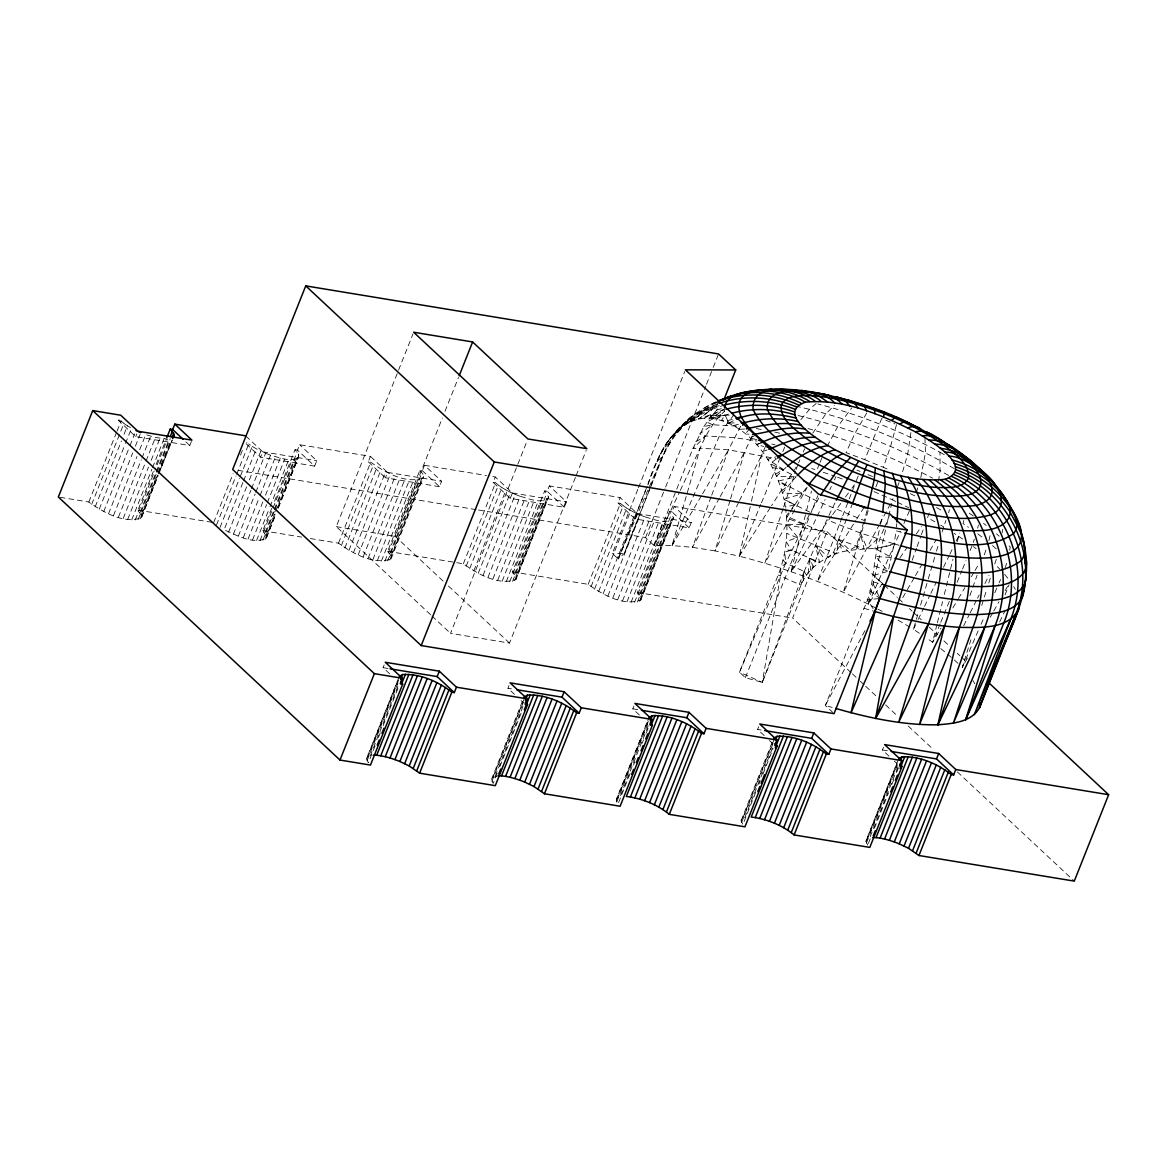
<?xml version="1.0" encoding="UTF-8"?>
<svg xmlns="http://www.w3.org/2000/svg" width="1167" height="1167" viewBox="0 0 1167 1167"><rect width="100%" height="100%" fill="white"/><g stroke="black" fill="none" stroke-linecap="round" stroke-linejoin="round"><path stroke-width="0.75" stroke-dasharray="5 3.75" d="M899.042 545.222L894.141 543.91C873.033 552.312 848.657 545.529 828.278 557.213C816.404 563.136 806.018 572.734 800.985 585.192L762.299 682.389L745.392 677.677L739.513 672.192L778.199 574.995C786.368 554.062 788.702 531.029 785.61 508.827M910.902 432.665L907.693 454.138L901.989 473.86M884.002 529.03C871.224 553.727 876.475 583.15 864.003 608.299L825.332 705.495L832.8 712.468M1002.176 532.969L1002.482 529.351M896.431 527.251L896.781 523.691M803.232 580.393L804.18 571.422L826.834 519.811L860.502 533.042L894.141 543.91L888.218 571.261L873.295 575.462L884.323 585.032L872.099 581.531L879.918 598.54L867.169 599.619L874.068 610.093M846.513 519.082L838.621 539.46L836.491 553.785L786.835 533.421M938.472 481.285L940.062 470.534L939.975 452.212C901.435 431.279 860.342 414.941 817.863 403.972M788.484 512.911L786.441 515.624L787.419 516.543L838.621 539.46L833.471 552.618L828.278 557.213L815.354 545.164L819.584 562.45L791.518 550.168L784.72 552.137L785.756 563.18L739.513 672.192L762.299 682.389L780.446 576.046L780.84 567.629L785.756 563.18L809.65 513.991M880.589 524.246L882.208 515.595M1009.645 550.299L1010.286 547.06L1007.836 544.581M637.824 489.411L612.354 553.421L618.233 558.905L656.919 461.709C665.321 439.623 684.27 416.75 710.09 418.078C711.068 412.272 711.622 405.664 717.136 402.192M716.436 401.725C708.573 404.964 699.048 409.573 698.274 419.186L711.607 409.369L723.277 405.474M896.504 424.628L890.552 446.465L883.331 467.311L888.277 469.528M876.169 608.182C832.771 585.659 786.704 568.314 739.324 556.207L751.037 503.079M751.431 501.314L761.584 455.276L766.311 444.51M901.245 532.181L896.081 530.795L894.141 543.91L874.842 548.971L879.918 527.572M988.93 540.569L990.36 534.209M782.999 560.014L785.756 563.18L804.18 571.422L800.985 585.192L778.199 574.995M882.617 583.179L868.336 604.054L886.395 526.361M886.803 524.596L891.719 503.415M977.669 528.184L978.427 525.033M936.941 624.549L932.623 642.2L926.715 638.232M937.378 622.784L942.557 601.588M944.293 594.514L952.943 559.197M957.261 541.532L959.668 533.056M831.619 516.004L791.051 571.626L806.178 512.109M806.616 510.358L811.503 491.117M963.825 520.438L963.023 523.545L968.435 527.294M920.792 477.507L925.446 452.811L924.964 437.902M60.144 497.288L88.823 502.014C103.207 512.24 123.775 524.173 141.397 517.74L157.939 475.742M242.896 482.569L224.093 529.803C236.682 535.245 252.743 544.683 266.236 538.323L275.383 514.895M278.329 507.951L298.475 457.333L298.446 454.021L295.047 449.703L273.559 503.706M310.334 538.541L338.503 543.18C352.872 553.406 373.455 565.339 391.076 558.905L391.047 555.609L387.648 551.291L419.887 470.286L422.337 470.695L439.478 486.697L441.622 481.3L424.482 465.297L422.337 470.695M419.887 470.286L423.285 474.604L423.315 477.916C405.693 484.349 385.11 472.416 370.727 462.19L368.276 461.782L370.42 456.385L299.642 444.715L297.497 450.112L314.638 466.114L316.782 460.717L299.642 444.715M375.059 745.946L368.349 762.824L366.613 758.944L367.022 757.441L399.26 676.452M387.648 551.291L463.343 563.763C477.711 573.989 498.294 585.922 515.916 579.488L548.563 496.996L544.712 490.869L512.488 571.874L516.339 578.001M515.916 579.488L548.563 496.996M497.215 773.283L493.189 783.407L491.453 779.527L491.861 778.024L498.046 775.792M512.488 571.874L588.168 584.346C602.551 594.572 623.134 606.504 640.756 600.071L673.403 517.579L669.552 511.452L637.328 592.457L641.164 598.583M640.756 600.071L673.403 517.579M630.107 773.604L618.029 803.99L616.73 801.919L616.701 798.607L648.94 717.617M755.618 792.51L742.868 824.573L741.118 820.693L741.541 819.19L744.896 817.294L773.094 746.428M948.596 512.692L949.457 509.614M867.708 845.156L865.958 841.276L866.381 839.773L898.605 758.783M867.11 510.446L864.28 520.526L816.973 501.081L778.535 481.037L796.054 476.749L782.386 493.043L802.006 493.801L809.402 483.794M478.587 510.023L645.526 537.549L654.235 545.689L672.032 545.572L700.142 448.216C705.947 434.562 713.62 421.345 724.59 411.192M919.348 633.258L913.44 629.276L918.56 611.916M920.603 604.973L927.765 580.67M928.276 578.934L935.963 552.895M936.474 551.16L938.005 545.952M942.105 532.064L945.897 520.54M730.046 500.614L715.021 550.897L692.425 547.323L672.032 545.572L719.295 436.268L726.005 425.08L733.678 415.131L711.943 415.262L723.248 409.588M730.557 498.878L744.546 452.067L752.379 435.583M863.813 522.087L856.315 546.112L849.78 550.197L838.621 539.46L842.268 551.903M868.204 510.679L843.333 592.282L878.97 525.369M967.501 657.984L962.25 667.364L970.9 639.808M981.724 605.367L986.596 589.875M988.77 582.989L990.389 577.825M916.255 492.591L917.933 487.427M1005.05 568.066L1007.179 561.633M783.101 508.637L764.852 563.165L807.156 487.456M783.67 506.945L795.646 471.147M796.23 469.455L797.936 464.335L771.562 505.676M996.326 559.241L994.722 564.055L999.711 569.102M985.867 550.138L984.233 554.923L981.549 552.866M647.933 484.713C658.115 449.178 681.47 416.05 716.64 401.973M973.234 542.436L974.343 539.256M897.321 487.368L899.115 482.263M969.908 595.637L977.071 575.273M912.156 560.218L916.474 548.286M917.087 546.579L920.778 536.353M921.39 534.661L923.228 529.541M929.268 512.882L927.546 517.608L934.855 521.809M711.097 496.894L692.425 547.323L719.353 498.105M711.71 495.202L728.5 449.82L740.578 426.334L712.76 424.773L703.905 426.524L692.921 448.493L654.235 545.689L679.486 492.08M762.299 682.389L804.18 571.422L808.191 573.114L809.679 558.293L818.607 563.092M852.639 503.152L847.111 517.565M895.804 501.46L892.551 499.884L893.747 496.748M842.107 517.462L817.396 581.385L855.79 520.511M842.749 515.77L848.599 500.628M849.255 498.951L855.105 483.809L851.895 488.2M875.863 486.916L877.686 482.248M650.486 486.712L624.257 553.45L618.233 558.905L647.262 486.391M651.142 485.049C661.324 460.732 668.954 429.325 695.021 417.115C702.476 412.184 710.543 407.983 719.222 405.693M1005.093 594.82L1009.061 584.711M191.417 441.491L189.798 445.531L135.737 436.618L118.596 420.616L119.676 417.917M88.823 502.014L116.35 432.826M117.021 431.148L121.062 421.024L118.596 420.616M91.682 504.392L123.906 423.402L121.062 421.024M95.183 506.828L121.383 441.009M124.067 434.255L127.422 425.824L123.906 423.402M99.253 509.235L124.767 445.108M125.438 443.416L131.492 428.231L127.422 425.824M103.746 511.54L129.274 447.413M129.945 445.721L134.643 433.92M135.737 436.618L136.816 433.92M108.546 513.684L132.717 452.927M135.401 446.188L140.098 434.372M113.476 515.595L136.977 456.53M139.661 449.776L145.715 434.591L155.43 437.508L167.45 438.996L155.371 469.367M118.407 517.214L141.251 459.842M141.922 458.15L150.645 436.225M123.191 518.498L145.35 462.818M146.021 461.125L155.43 437.508M127.684 519.403L148.501 467.092M151.185 460.352L159.908 438.413M131.725 519.913L151.87 469.28M152.541 467.602L163.964 438.909M141.82 516.252L137.969 510.125L153.417 471.308M156.101 464.554L166.181 439.244M135.226 519.986L154.7 471.06M140.084 512.371L168.952 439.813M138.056 519.651L156.188 474.079M156.859 472.402L170.28 438.646M141.367 514.443L157.487 473.933M158.158 472.256L170.922 440.192M140.128 518.892L157.589 475.013M158.26 473.335L171.024 441.272M160.623 469.003L172.03 440.309M141.397 517.74L158.187 475.553M158.858 473.875L172.293 440.119M213.663 522.597L233.137 473.656M240.519 455.101L242.532 450.039M216.508 524.975L235.982 476.034M236.653 474.356L248.746 443.985L246.85 442.395M220.023 527.411L239.498 478.47M240.169 476.778L252.262 446.407L248.746 443.985M243.567 480.877L256.332 448.814L252.262 446.407M228.586 532.123L246.718 486.566M249.402 479.812L260.825 451.118L256.332 448.814M314.638 466.114L260.577 457.201L262.721 451.804L245.581 435.802M233.385 534.267L250.832 490.388M251.503 488.71L265.609 453.263L260.825 451.118M238.316 536.178L255.106 493.991M255.777 492.299L270.554 455.174C279.205 457.376 290.189 462.73 298.475 457.333M243.247 537.797L259.366 497.302M260.037 495.61L275.485 456.808M248.031 539.081L262.808 501.956M265.493 495.216L280.27 458.091M252.51 539.985L266.616 504.552M267.287 502.86L284.748 458.996M256.565 540.496L269.329 508.433M270 506.741L288.803 459.492M266.66 536.835L262.808 530.708L272.888 505.384M260.066 540.569L292.29 459.579M264.909 532.954L273.647 511.015M274.318 509.337L297.147 451.965M262.896 540.233L274.303 511.54M274.974 509.848L295.12 459.229M266.207 535.026L274.945 513.086M275.616 511.394L298.446 454.021M264.967 539.475L275.047 514.166M277.731 507.412L297.206 458.471M278.067 508.141L298.883 455.83M266.236 538.323L275.645 514.705M430.608 614.732L336.286 526.623L412.972 333.922M338.503 543.18L370.727 462.19M341.348 545.558L373.586 464.568M344.863 547.994L377.101 466.99M348.933 550.386L381.157 469.397M353.426 552.706L385.664 471.701M439.478 486.697L385.416 477.784L387.561 472.387L370.42 456.385M358.211 554.85L390.449 473.846M363.156 556.761L395.38 475.757M368.086 558.38L400.325 477.391M372.871 559.664L405.109 478.674M377.349 560.568L409.588 479.579M381.405 561.079L413.643 480.075M384.891 561.152L417.13 480.162M443.081 581.02L395.263 536.353L442.351 418.034M445.035 411.265L458.485 377.466M389.749 553.537L421.987 472.547M387.721 560.816L419.96 479.812M391.047 555.609L423.285 474.604M389.807 560.058L422.046 479.053M391.076 558.905L423.723 476.413M389.69 673.826L383.097 667.67L384.176 664.957M366.613 758.944L398.837 677.954M367.022 757.441L368.291 756.304L399.858 676.991M367.051 760.753L397.947 683.133M397.903 686.356L370.377 755.545L368.291 756.304M378.429 737.5L380.442 732.438M383.126 725.699L398.574 686.882M564.317 507.28L547.177 491.278L549.321 485.88L566.462 501.883L564.317 507.28L510.256 498.367L493.116 482.365L495.26 476.967L488.185 475.8M463.343 563.763L495.567 482.773L493.116 482.365M466.187 566.141L498.426 485.151L495.567 482.773M469.703 568.577L501.941 487.573L498.426 485.151M473.773 570.969L505.997 489.98L501.941 487.573M575.433 477.42L509.512 643.075L450.535 633.345L526.55 442.337M478.266 573.289L510.504 492.284L505.997 489.98M510.256 498.367L512.401 492.97L495.26 476.967M483.05 575.433L515.289 494.429L510.504 492.284M487.996 577.344L520.219 496.34C528.884 498.542 539.869 503.896 548.154 498.499M492.926 578.963L525.165 497.973M497.711 580.247L529.935 499.257M502.189 581.151L534.428 500.162M506.245 581.662L538.468 500.658M509.731 581.735L541.969 500.745M514.589 574.12L546.827 493.13M512.561 581.399L544.799 500.395M515.887 576.192L548.125 495.187M514.647 580.641L546.885 499.636M576.104 475.728L586.199 450.374M514.53 694.409L507.937 688.253L509.002 685.54M491.453 779.527L524.1 697.035M493.13 776.886L524.698 697.574M491.89 781.336L524.129 700.346M495.216 776.128L523.414 705.262M499.899 766.529L522.057 710.834M689.157 527.863L672.017 511.861L674.161 506.463L691.302 522.466L689.157 527.863L635.081 518.95L617.956 502.948L620.1 497.55L549.321 485.88M588.168 584.346L620.406 503.356L617.956 502.948M591.027 586.724L623.266 505.734L620.406 503.356M594.543 589.16L626.767 508.156L623.266 505.734M638.495 487.733L684.752 371.514M598.613 591.552L630.836 510.562L626.767 508.156M603.106 593.872L635.329 512.867L630.836 510.562M635.081 518.95L637.24 513.553L620.1 497.55M716.582 402.396C694.569 414.125 672.644 432.301 662.929 456.253L624.257 553.45L612.354 553.421M607.89 596.016L640.129 515.012L635.329 512.867M612.835 597.927L645.059 516.923C653.71 519.125 664.709 524.479 672.98 519.082M617.766 599.546L649.99 518.556M645.526 537.549L664.957 488.696M665.628 487.018L705.845 385.956M706.516 384.279L712.556 369.108M713.227 367.43L718.58 353.951M622.551 600.83L654.775 519.84M627.029 601.734L659.267 520.745M631.084 602.245L663.308 521.241M634.571 602.318L666.809 521.328M639.428 594.703L671.667 513.713M637.401 601.982L669.639 520.978M640.727 596.775L672.965 515.77M639.487 601.224L671.711 520.219M639.356 714.992L632.777 708.836L633.841 706.123M616.278 800.11L648.516 719.12M616.701 798.607L617.97 797.469L650.209 716.465M616.73 801.919L648.969 720.929M648.254 725.845L620.056 796.711L617.97 797.469M633.477 765.173L634.819 761.803M642.2 743.233L643.542 739.863M646.226 733.109L648.91 726.355M745.392 677.677L817.79 495.771M851.079 672.659L792.626 618.058L827.009 531.656L674.161 506.463M856.345 480.702L858.824 474.488M764.195 735.575L757.602 729.419L758.681 726.705M741.118 820.693L773.779 738.2M742.81 818.052L774.377 738.74M741.57 822.502L773.809 741.512M758.988 784.064L760.33 780.694M763.014 773.94L773.079 748.631M884.659 527.353L889.298 515.697M889.035 756.158L882.442 750.002L883.521 747.288M865.958 841.276L898.196 760.286M866.381 839.773L867.65 838.635L897.19 764.385M866.41 843.085L897.292 765.464M897.934 767.011L869.721 837.877L867.65 838.635M868.379 843.464L871.063 836.71M874.419 828.278L888.525 792.845M891.88 784.399L893.893 779.337M896.577 772.583L898.59 767.521M866.775 412.928L855.353 432.621L845.987 452.636L864.762 459.681L881.712 418.545L894.856 423.942M940.121 623.893L932.623 642.2L940.908 628.182M940.792 622.23L949.661 600.582M957.144 582.26L961.914 570.605M962.6 568.942L966.013 560.612M970.098 550.62L972.14 545.616M738.696 502.277L715.021 550.897L739.324 556.207L760.767 504.45M761.467 502.787L779.439 459.375M819.409 463.926L816.842 470.111L811.692 468.536M820.065 462.38L821.991 457.741M798.593 462.803L799.891 459.71M618.233 558.905L662.287 456.676L675.62 433.074L679.894 430.083L684.504 422.935L689.113 421.593L700.973 410.901L714.423 407.152L719.631 401.463L706.473 410.521C691.287 411.557 681.616 426.699 671.623 436.604M782.765 451.673L784.764 447.063L781.54 446.319M962.25 667.364L978.15 630.895M981.053 624.272L983.941 617.635M994.78 592.778L998.398 584.492M999.127 582.829L1000.571 579.518M868.336 604.054L900.282 531.627M903.914 523.399L910.45 508.579M680.259 490.446L700.142 448.216L728.5 449.82L776.201 458.631M791.051 571.626L825.127 499.549M829.781 489.732L831.327 486.449M834.42 479.9L835.966 476.617M828.949 515.376L835.543 501.766M656.919 461.709C662.827 451.235 666.897 437.435 678.406 431.702M999.638 621.953L1005.152 610.531M803.173 452.008L804.749 448.741M913.44 629.276L917.393 621.121M918.196 619.487L923.724 608.051M924.527 606.417L930.055 594.995M930.858 593.361L936.401 581.939M943.519 567.25L949.063 555.813M949.85 554.194L952.228 549.292M956.181 541.123L958.559 536.236L954.081 533.421M739.484 500.658L761.584 455.276M827.228 446.246L837.658 426.597L851.822 407.837M963.694 625.76L969.412 614.396M970.229 612.763L976.75 599.78M977.567 598.146L979.201 594.907M984.919 583.529L989.003 575.419M864.937 630.676L825.332 705.495L832.188 707.435M879.816 523.779L890.844 503.065M720.229 496.529L744.546 452.067M812.743 433.22L825.93 413.672L834.332 405.503M717.355 403.928L701.63 410.813L690.135 418.267L687.363 423.519L699.018 415.481L711.607 409.369L698.916 418.997L724.211 409.646L725.043 414.941L728.792 423.081L735.866 422.848M990.243 617.314L992.869 612.617M993.744 611.056L998.996 601.661M1005.123 590.721L1010.374 581.341M660.289 454.094L663.294 448.784L670.179 442.41M902.762 597.606L906.394 591.319M907.299 589.743L914.563 577.169M915.482 575.594L921.842 564.595M930.011 550.445L936.372 539.431M672.032 545.572L701.659 495.348M702.578 493.772L728.5 449.82M952.899 607.919L957.509 600.13M958.428 598.569L964.876 587.657M971.338 576.746L974.095 572.078M975.014 570.517L978.705 564.274M818.796 498.09L810.467 512.473L784.005 499.432C775.792 462.876 749.841 423.388 710.09 418.078M789.213 513.597L786.573 518.06L803.975 524.596L786.923 524.275L797.63 537.228L786.208 541.765L791.518 550.168L785.085 550.065M790.117 512.123L802.006 493.801L783.947 499.199L794.625 504.771L789.505 511.554M667.509 441.899L679.807 427.18L677.881 430.287L690.135 418.267L685.554 424.467L699.018 415.481L693.417 420.631M856.753 518.979L864.426 506.814M739.324 556.207L770.585 507.207M690.426 420.47L691.024 419.551M703.905 426.524L711.534 415.744L719.733 406.933M899.976 557.855L907.124 547.411M916.314 534.005L921.419 526.55M800.927 419.609L809.577 409.281L816.141 403.519M832.684 514.545L841.232 502.831M845.491 496.982L850.831 489.659M715.823 406.67L717.734 404.074M676.043 431.892L679.807 427.18M749.695 428.625L745.465 433.818L748.981 434.212M707.815 409.836L708.982 408.494M680.697 427.837L690.135 418.267M786.135 467.311L776.551 476.224L794.275 476.705M877.424 538.804L867.241 548.65L860.502 533.042L864.018 548.796L838.621 539.46M657.386 461.111L662.929 456.253M690.587 421.798L699.018 415.481M781.788 490.665L787.71 486.245L779.016 482.219M776.201 459.127L770.176 463.605L794.479 475.844M704.474 418.165L710.805 414.431L711.272 418.224L724.211 409.646M775.661 474.079L783.48 469.528L767.667 459.302L775.661 456.939M695.795 441.724L705.845 435.962L734.072 437.552L756.814 441.068M728.792 423.081L734.947 419.93M755.997 434.999L750.118 437.946L756.829 439.755M760.84 442.877L756.77 444.86L763.656 446.377M756.435 444.452L759.279 443.3M715.473 418.705L728.5 414.066M762.314 451.585L767.288 449.922M711.272 418.224L725.043 414.941L721.585 420.208L727.42 420.733L734.262 418.763M716.538 410.011L721.469 408.64M733.649 425.547L739.98 423.825M794.625 504.771L785.406 507.12L784.005 499.432M711.534 415.744L720.754 414.839L706.794 422.118L712.76 424.773L699.66 433.891L705.845 435.962L692.921 448.493L700.142 448.216M739.586 429.325L744.648 428.975M424.482 465.297L486.42 475.509M295.047 449.703L297.497 450.112M544.712 490.869L547.177 491.278M669.552 511.452L672.017 511.861M262.721 451.804L316.782 460.717M387.561 472.387L441.622 481.3M512.401 492.97L566.462 501.883M637.24 513.553L691.302 522.466M238.053 470.359L476.792 509.731M336.286 526.623L395.263 536.353M137.969 510.125L211.898 522.305M262.808 530.708L301.538 537.083M637.328 592.457L792.626 618.058M383.097 667.67L388.334 668.531M507.937 688.253L511.423 688.822M632.777 708.836L637.999 709.696M757.602 729.419L761.103 729.988M882.442 750.002L887.679 750.862M772.481 467.573L783.48 469.528M756.304 428.552L762.985 429.806M795.544 406.058C851.458 418.53 905.402 439.988 954.796 468.974M798.097 415.525C850.86 428.377 901.872 448.668 948.99 475.669M774.771 432.096L780.037 433.307M771.839 444.087L775.078 444.831M807.943 428.552C851.108 440.44 892.988 457.114 932.521 478.134M864.003 608.299L875.046 611.581M823.216 472.285L834.376 476.078M856.884 470.184L860.064 471.38M837.57 477.215L843.945 479.622M640.129 515.012L645.059 516.923M515.289 494.429L520.219 496.34M265.609 453.263L270.554 455.174M874.739 565.98L888.218 571.261L875.673 556.499L891.5 557.476L876.038 549.015M864.762 459.681L883.331 467.311M867.912 474.604L872.624 476.544M874.025 491.584L892.551 499.884M910.289 493.67L915.147 496.033M897.423 502.248L908.816 507.791M877.744 609.014L882.442 611.508M939.975 452.212L944.468 454.794M936.518 507.528L942.352 510.883M940.704 525.179L943.636 526.857M898.021 620.129L910.362 627.452M969.208 513.159L973.643 516.222M958.559 536.236L962.629 539.052M983.518 523.356L986.159 525.383M977.873 533.932L983.227 538.045M973.482 546.652L976.166 548.723M869.867 590.692L879.918 598.54M940.806 648.604L952.972 658.699M996.574 533.917L999.142 536.164M992.49 545.558L996.399 548.971M827.009 531.656L882.806 583.777M884.134 585.017L897.423 597.431M898.75 598.671L902.733 602.391M909.385 608.591L912.04 611.07M913.367 612.31L921.332 619.765M929.311 627.204L937.276 634.644M943.913 640.858L949.238 645.818M957.203 653.257L959.857 655.737M961.185 656.992L965.182 660.712M954.3 659.938L959.595 664.884M852.421 673.899L859.058 680.098M860.385 681.338L864.368 685.058M865.695 686.298L876.329 696.232M885.622 704.912L897.583 716.086M908.203 726.005L933.454 749.579M957.363 771.927L1074.267 881.114M894.316 761.074L896.942 763.539M769.476 740.491L773.429 744.181M368.276 461.782L385.416 477.784M448.405 585.994L509.512 643.075M431.936 615.972L450.535 633.345M246.077 443.664L260.577 457.201M521.109 700.565L523.75 703.015M185.845 441.841L189.798 445.531M833.471 552.618L835.091 554.237M1004.612 574.295L1009.222 579.926M856.315 546.112L858.547 549.03M815.354 545.164L824.325 559.343M1013.715 586.651L1015.392 589.306M804.18 571.422L806.528 575.156M972.972 680.609L974.751 683.687M813.443 567.352L809.679 558.293L810.554 570.255M684.504 422.935L685 425.051M700.973 410.901L701.338 413.162M727.42 420.733L727.639 422.498"/><path stroke-width="1.5" d="M1025.239 563.734C1026.741 529.016 1008.069 496.325 983.985 472.577C973.993 463.314 963.636 454.415 952.155 447.034C940.427 441.184 929.559 428.435 915.307 431.79C881.479 414.868 843.814 398.37 805.186 402.221C773.444 414.475 823.494 442.964 835.032 449.733C868.861 466.669 906.526 483.153 945.153 479.301C976.91 467.048 926.861 438.573 915.307 431.79M875.396 467.807L874.156 479.987L867.592 508.768M896.956 521.912C898.123 505.676 898.94 488.433 892.172 473.218M882.763 512.255L885.359 483.809L883.827 470.68M724.459 408.071C725.932 395.613 740.957 392.491 751.271 391.266C771.343 387.765 791.955 388.917 812.013 391.922C854.536 399.975 897.365 413.468 933.717 436.983M835.616 708.398C868.832 717.982 903.156 725.305 937.903 724.809C952.666 723.54 971.28 722.271 979.449 707.844L1018.543 609.553L1019.491 603.499M1023.021 540.977C1034.327 579.459 1016.005 618.598 1000.352 652.864M980.236 702.84L979.449 707.844L1015.611 614.819C1037.623 561.283 1006.888 496.092 954.139 474.648M915.716 478.63C950.507 517.812 945.255 577.782 928.451 623.849L875.644 718.449L893.543 616.541C908.757 572.428 922.849 519.315 900.326 475.407M940.573 480.031C988.507 509.775 1005.152 575.812 984.846 627.029L937.903 724.809L959.332 627.394C978.063 578.715 972.155 514.457 929.326 480.191M922.776 479.622C962.031 516.31 962.279 578.774 944.482 626.11L919.523 724.532L959.332 627.394C979.201 627.306 1007.457 630.034 1018.543 609.553M166.852 437.552L170.207 429.12L173.606 433.438L174.058 435.247L172.366 437.888M944.482 626.11L928.451 623.849L898.634 722.388L944.482 626.11L959.332 627.394M951.98 476.603C1004.028 500.089 1032.445 565.791 1010.695 619.239L965.605 719.82L995.232 625.381C1016.136 573.143 994.853 506.93 945.153 479.301M1020.542 600.246L1023.663 590.502M928.451 623.849L893.543 616.541L851.035 712.774L875.046 611.581L884.323 585.032C919.304 594.557 955.54 602.945 992.038 600.174C1007.048 599.561 1030.228 591.173 1025.239 572.107M984.846 627.029L953.366 723.219L995.232 625.381M883.375 416.896L884.746 412.374L846.979 399.945L834.872 396.707L831.881 396.94M866.964 464.641L852.639 503.152L865.929 508.141M937.903 724.809L972.84 627.7C992.417 577.694 980.966 512.284 935.278 480.337M875.644 718.449L911.398 620.654C927.313 575.681 937.466 518.877 908.203 477.215M1010.695 619.239L974.357 714.656L1015.611 614.819M965.605 719.82L1003.883 622.784C1025.253 569.773 1000.031 503.706 948.975 478.164M183.204 439.375L172.658 429.529L174.817 424.132L191.942 440.134L137.881 431.221L120.741 415.219L92.733 410.594L58.35 496.996L339.991 760.053L370.464 765.071L402.688 684.081L400.587 681.82M170.294 436.443L172.308 431.382M172.264 436.808L173.606 433.438M172.716 438.617L174.058 435.247M735.721 369.968L718.58 353.951L305.739 285.886L232.671 469.484L421.185 645.555L834.04 713.635L907.095 530.037L889.969 514.034L818.446 494.079L685.423 369.822L735.721 369.968L723.788 399.96M459.171 375.774L472.62 341.96L413.643 332.23L527.892 438.952L586.87 448.682L472.62 341.96M339.991 760.053L374.374 673.651L92.733 410.594M400.602 679.617L402.615 674.555C420.324 673.592 438.048 681.47 451.833 692.177L454.299 692.585L456.443 687.188L439.303 671.171L385.241 662.258L402.382 678.275L400.237 683.672L402.688 684.081M377.233 745.086L379.246 740.024M381.93 733.27L383.958 728.208M401.404 684.329L405.445 674.205M373.207 755.209L376.693 755.282L408.931 674.293M421.185 645.555L494.254 461.972L305.739 285.886M376.693 755.282L380.748 755.778L412.987 674.789M380.748 755.778L385.241 756.697L417.465 675.693M385.241 756.697L390.011 757.981L422.25 676.977M390.011 757.981L394.957 759.6L427.18 678.596M525.427 702.403L527.528 704.664L495.289 785.654L419.609 773.181L409.179 765.96L399.887 761.511L432.126 680.507M454.299 692.585L437.158 676.583L439.303 671.171M404.672 763.656L436.91 682.651M409.179 765.96L441.403 684.971M413.235 768.367L445.473 687.378M416.75 770.803L448.989 689.799M419.609 773.181L451.833 692.177M525.427 700.2L527.44 695.138C545.164 694.175 562.888 702.053 576.673 712.76L579.138 713.168L581.283 707.771L564.142 691.754L510.081 682.841L527.221 698.858L525.077 704.255L527.528 704.664M498.717 774.1L500.731 769.038M524.231 709.974L530.27 694.788M498.046 775.792L501.533 775.865L533.771 694.876M501.533 775.865L505.588 776.361L537.827 695.372M505.588 776.361L510.067 777.28L542.305 696.276M510.067 777.28L514.851 778.564L547.09 697.56M514.851 778.564L519.782 780.183L552.02 699.179M650.252 722.986L652.368 725.247L620.129 806.237L544.449 793.764L534.005 786.543L524.727 782.094L556.965 701.09M579.138 713.168L561.998 697.166L564.142 691.754M529.512 784.239L561.75 703.234M534.005 786.543L566.243 705.554M538.075 788.95L570.313 707.961M541.59 791.386L573.828 710.382M544.449 793.764L576.673 712.76M650.267 720.783L652.28 715.721C670.004 714.758 687.728 722.636 701.513 733.343L703.978 733.751L706.123 728.354L688.982 712.337L634.921 703.424L652.061 719.441L649.902 724.838L652.368 725.247M631.61 774.436L633.623 769.374M636.307 762.62L638.334 757.558M641.019 750.804L643.032 745.742M645.716 739.003L647.729 733.941M651.084 725.495L655.11 715.371M658.611 715.459L626.373 796.448C641.85 798.432 657.167 804.399 669.289 814.347L744.969 826.819L777.207 745.83L775.092 743.569M630.428 796.944L662.652 715.955M634.906 797.863L667.145 716.859M639.691 799.147L671.929 718.143M644.622 800.766L676.86 719.762M649.567 802.677L681.791 721.673M703.978 733.751L686.838 717.749L688.982 712.337M654.351 804.822L686.59 723.817M658.844 807.126L691.083 726.137M662.914 809.533L695.153 728.544M666.43 811.969L698.668 730.965M669.289 814.347L701.513 733.343M775.778 739.674L777.12 736.304C794.844 735.341 812.553 743.219 826.353 753.926L828.803 754.334L830.962 748.937L813.822 732.92L759.761 724.007L776.901 740.024L774.742 745.421L777.207 745.83M757.791 791.634L759.805 786.573M761.147 783.203L764.502 774.771M775.253 747.77L779.95 735.954M783.451 736.041L751.212 817.031C766.69 819.015 782.007 824.981 794.114 834.93L869.809 847.402L902.047 766.413L899.932 764.152M755.268 817.527L787.492 736.537M759.746 818.446L791.985 737.442M764.531 819.73L796.769 738.726M769.461 821.349L801.7 740.345M774.407 823.26L806.63 742.256M828.803 754.334L811.678 738.332L813.822 732.92M779.191 825.405L811.43 744.4M783.684 827.709L815.923 746.72M787.754 830.116L819.993 749.126M791.27 832.552L823.494 751.548M794.114 834.93L826.353 753.926M900.618 760.257L901.96 756.887C919.684 755.924 937.393 763.802 951.193 774.509L953.643 774.917L955.802 769.52L938.662 753.503L884.601 744.59L901.726 760.607L899.582 766.004L902.047 766.413M873.237 835.849L875.25 830.787M890.684 791.97L892.711 786.908M895.395 780.169L897.408 775.107M900.093 768.353L904.79 756.537M872.566 837.541L876.052 837.614L908.291 756.624M876.052 837.614L880.108 838.11L912.331 757.12M880.108 838.11L884.586 839.029L916.824 758.025M884.586 839.029L889.371 840.313L921.594 759.309M889.371 840.313L894.301 841.932L926.54 760.928M989.091 683.045L1108.65 794.712L1074.267 881.114L918.954 855.513L908.524 848.292L899.246 843.843L931.47 762.839M953.643 774.917L936.518 758.915L938.662 753.503M904.031 845.987L936.255 764.983M908.524 848.292L940.762 767.303M912.594 850.699L944.818 769.709M916.11 853.135L948.333 772.131M918.954 855.513L951.193 774.509M996.866 661.193L998.967 656.204M836.316 500.205L847.65 478.528L858.62 461.213M869.998 621.136L875.046 611.581L893.543 616.541M820.634 495.1L835.528 473.102L850.466 457.552M742.664 425.255L744.721 422.542C762.284 418.034 780.825 417.436 798.52 421.637M803.465 480.673L809.402 483.794C818.855 472.299 828.789 460.163 842.574 453.715M891.719 420.324L895.833 416.925L920.661 428.931L917.16 426.874L912.842 426.495L907.78 427.808M797.236 475.567C807.943 464.656 819.963 453.861 835.032 449.733M399.26 676.452L402.615 674.555M524.1 697.035L527.44 695.138M648.94 717.617L652.28 715.721M773.779 738.2L777.12 736.304M898.605 758.783L901.96 756.887M787.477 466.202C799.059 456.355 812.611 447.807 827.943 445.663M777.66 458.106C790.482 449.032 805.478 442.205 821.364 441.534M899.888 423.971L903.637 422.031L906.671 421.768L908.933 423.227M736.494 419.157C755.151 411.309 776.974 413.512 796.302 418.122M760.84 442.877C776.084 435.627 793.122 431.63 810.044 433.278M722.913 399.945L731.096 396.124L739.776 394.752M717.924 401.04L731.096 396.124M768.951 449.368C783.626 442.964 798.928 436.356 815.368 437.392M719.003 403.403C743.992 394.679 771.971 396.736 796.215 406.875M746.355 392.754L757.529 390.916M777.251 456.457L782.05 455.028C817.717 478.018 857.132 494.837 897.773 506.828C927.692 514.268 959.974 523.662 990.579 514.895C1013.321 506.245 994.94 479.345 981.564 471.03C973.22 462.278 962.206 456.778 953.293 448.566C944.059 442.176 934.49 433.891 922.411 435.875M735.983 418.267L741.103 416.794C750.717 433.19 766.704 444.452 782.05 455.028M741.556 423.402L744.721 422.542L741.176 422.658M731.972 413.191C752.555 407.633 774.64 408.64 794.96 414.854M725.947 409.267C748.397 403.14 772.539 404.249 794.494 411.878M724.955 404.92C748.018 399.041 772.714 400.66 794.917 409.209M774.64 390.434L781.496 389.355L796.857 390.362M736.406 394.592C758.287 389.924 781.423 393.41 801.379 403.374M763.831 390.274L771.766 389.136M746.326 428.858C764.37 424.905 783.101 421.141 801.569 425.372M808.702 391.922C820.489 393.396 833.924 394.49 842.151 404.307M928.99 440.003C939.289 439.974 949.88 443.518 956.78 451.439M805.42 429.266C787.433 425.328 769.666 432.038 752.496 434.605M871.88 407.998L873.543 408.158L874.579 410.084L874.944 413.716M934.971 444.146C955.51 444.321 969.164 460.863 983.985 472.577M494.254 461.972L907.095 530.037M174.817 424.132L245.581 435.802M170.207 429.12L172.658 429.529M390.07 668.808L437.158 676.583M516.645 689.682L561.998 697.166M641.485 710.265L686.838 717.749M764.589 730.557L811.678 738.332M891.165 751.431L936.518 758.915M374.374 673.651L402.382 678.275M456.443 687.188L527.221 698.858M581.283 707.771L652.061 719.441M706.123 728.354L776.901 740.024M830.962 748.937L901.726 760.607M955.802 769.52L1108.65 794.712M940.31 448.245C956.079 450.17 971.528 458.048 980.543 471.41M859.364 403.738L862.355 404.351L864.747 406.729L866.512 410.857M791.795 389.603C806.309 393.512 823.508 390.551 834.638 402.907M767.098 447.136L772.262 448.274M801.51 390.449L810.613 392.462L819.351 396.299L827.563 401.9M846.979 399.945L851.268 400.967L855.032 403.767L858.168 408.304M823.173 394.008L829.985 395.657M834.872 396.707L840.444 398.064L845.535 401.215L850.028 406.116M944.92 452.271C964.38 449.951 1001.082 487.31 966.816 495.275C927.211 500.337 888.145 485.443 851.866 471.235C821.16 455.991 784.034 441.637 767.317 409.661C764.939 383.826 809.329 389.472 821.014 401.331M758.506 440.207L763.554 441.564M904.673 533.1C939.158 539.635 982.016 555.492 1013.627 533.509C1022.321 522.451 1010.68 511.35 1006.946 500.964C994.342 482.744 975.233 469.615 954.037 463.401M900.691 545.66C933.79 555.755 1061.007 581.618 1009.251 505.501L1010.564 508.827M894.929 558.395C933.308 566.068 986.305 585.674 1021.533 560.466C1030.928 544.77 1016.88 526.244 1010.155 512.05C997.187 492.518 977.815 477.682 955.846 469.659M889.823 571.684C923.447 580.816 958.282 588.708 993.336 586.053C1008.711 585.688 1031.701 576.235 1025.501 557.024M879.918 598.54C911.617 607.365 944.176 614.571 977.231 614.586C993.161 613.667 1014.809 613.113 1022.73 596.527C1035.917 545.631 1003.941 490.388 955.437 472.329M948.786 456.166C970.04 455.772 1016.53 494.385 976.181 505.413C931.893 511.073 888.204 494.429 847.65 478.528C813.297 461.476 771.781 445.444 753.08 409.675C750.994 379.056 800.737 389.472 815.062 401.2M892.376 516.864C921.74 525.354 952.301 532.663 983.081 530.431C995.626 530.139 1014.386 522.437 1009.324 506.755C996.428 487.835 977.071 473.817 955.379 466.669M951.834 459.886C968.26 464.145 983.518 472.708 995.261 485.034M894.301 841.932L899.246 843.843M519.782 780.183L524.727 782.094M394.957 759.6L399.887 761.511M798.374 404.934C773.415 393.367 744.021 391.543 718.172 401.258C746.501 387.998 782.138 384.074 809.767 401.492M884.411 412.71L896.81 417.801M852.639 503.152L809.402 483.794M135.985 430.535L140.769 432.68M805.186 402.221C788.804 390.682 726.326 378.444 741.103 416.794M927.167 432.155L931.849 434.839M936.59 437.581L942.396 440.893L945.985 444.569M1015.611 519.971L1018.266 524.216L1019.798 530.533M1008.361 503.969L1003.022 494.735L997.625 488.127L1000.134 492.547M781.292 404.818C779.614 419.682 795.252 429.266 805.142 437.654C823.639 450.9 844.193 460.994 865.272 469.426C888.627 478.368 912.915 485.749 937.962 487.558C948.173 487.5 962.687 488.915 968.391 478.382C970.069 463.503 954.431 453.934 944.541 445.531C926.044 432.301 905.49 422.191 884.411 413.774C861.056 404.818 836.768 397.451 811.721 395.642C801.51 395.686 786.996 394.286 781.292 404.818"/></g></svg>
